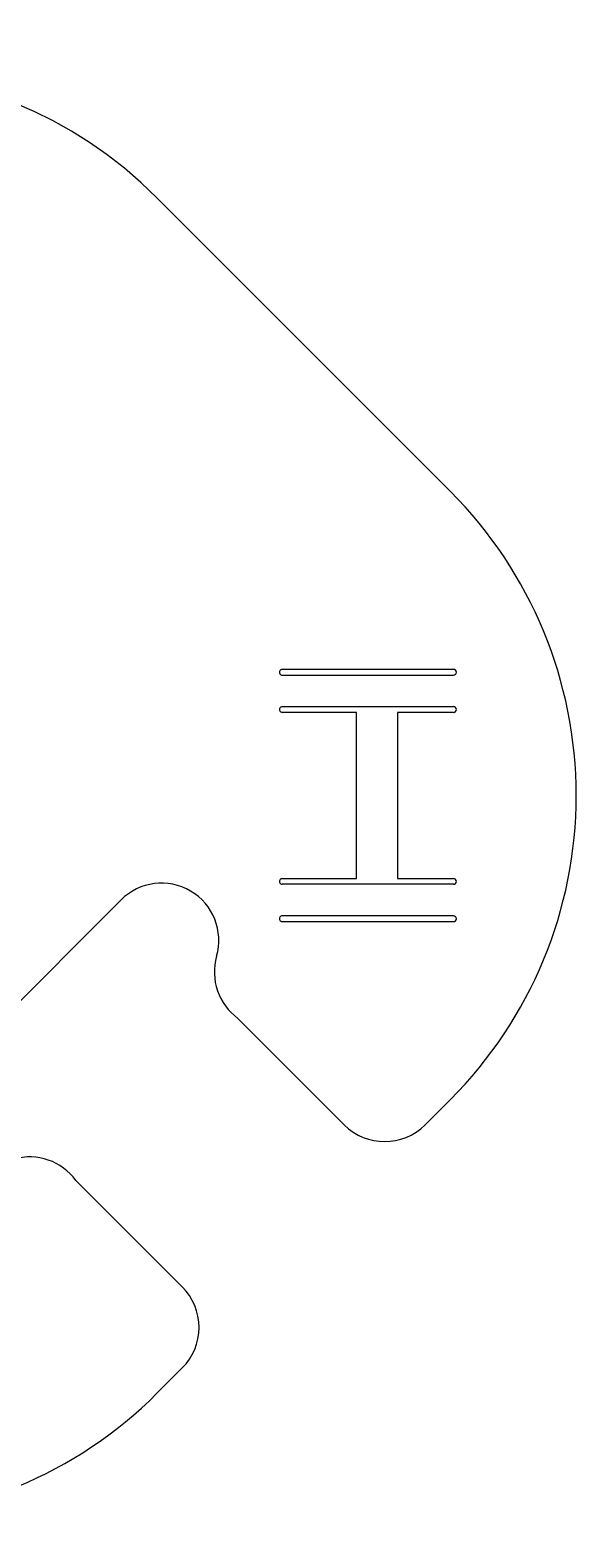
# Model space of a CAD drawing. Header units: millimetres. Extents: x -53 to 51, y -51 to 53.
# Drawn here: x 12.3 to 50.5, y -50.5 to 53.4 of the extents above; entities that cross this region are included whole.
import ezdxf

# ---------------------------------------------------------------- set-up
doc = ezdxf.new("R2010")
doc.units = ezdxf.units.MM
doc.layers.add('Shape2DView028', color=7, linetype='CONTINUOUS')

msp = doc.modelspace()

# ---------------------------------------------------------------- linework, layer by layer
at = {"layer": 'Shape2DView028'}
for p, q in [((21.2132, 41.7193), (41.7193, 21.2132)), ((41.9296, 8.8), (29.9624, 8.8)), ((29.9624, 8.4), (41.9296, 8.4)), ((29.9624, 6.2), (41.9296, 6.2)), ((35.1624, 5.8), (29.9624, 5.8)), ((35.1624, -5.8), (35.1624, 5.8)), ((38.0296, 5.8), (38.0296, -5.8)), ((41.9296, 5.8), (38.0296, 5.8)), ((29.9624, -5.8), (35.1624, -5.8)), ((41.9296, -6.2), (29.9624, -6.2)), ((38.0296, -5.8), (41.9296, -5.8)), ((18.7065, -7.28674), (7.28674, -18.7065)), ((41.9296, -8.4), (29.9624, -8.4)), ((29.9624, -8.8), (41.9296, -8.8)), ((34.2947, -22.981), (26.8701, -15.5563)), ((41.7193, -21.2132), (39.9515, -22.981)), ((15.5563, -26.8701), (22.981, -34.2947)), ((22.981, -39.9515), (21.2132, -41.7193))]:
    msp.add_line(p, q, dxfattribs=at)
for centre, major_axis, start_param, end_param in [((0, 20.5061), (-13.0225, 27.0262), 5.04877, 0.336376), ((20.5061, 0), (-13.0225, 27.0262), 3.47797, 5.04877), ((29.9624, 8.6), (-0.08682, 0.18017), 5.83416, 2.69257), ((41.9296, 8.6), (-0.08682, 0.18017), 2.69257, 5.83416), ((29.9624, 6), (-0.08682, 0.18017), 5.83416, 2.69257), ((41.9296, 6), (-0.08682, 0.18017), 2.69257, 5.83416), ((21.5349, -10.1152), (-1.73634, 3.60349), 3.98381, 0.336376), ((29.9624, -6), (-0.08682, 0.18017), 5.83416, 2.69257), ((41.9296, -6), (-0.08682, 0.18017), 2.69257, 5.83416), ((29.9624, -8.6), (-0.08682, 0.18017), 5.83416, 2.69257), ((41.9296, -8.6), (-0.08682, 0.18017), 2.69257, 5.83416), ((29.2244, -12.3226), (-1.73634, 3.60349), 0.84222, 2.06327), ((37.1231, -20.1525), (1.73634, -3.60349), -1.23442, -5.94681), ((12.3226, -29.2244), (-1.73634, 3.60349), 4.89266, 6.11372), ((20.1525, -37.1231), (-1.73634, 3.60349), 3.47797, 5.04877), ((0, -20.5061), (-13.0225, 27.0262), 1.90717, 3.47797)]:
    msp.add_ellipse(centre, major_axis=major_axis, ratio=1, start_param=start_param, end_param=end_param, dxfattribs=at)

doc.saveas('drawing.dxf')
